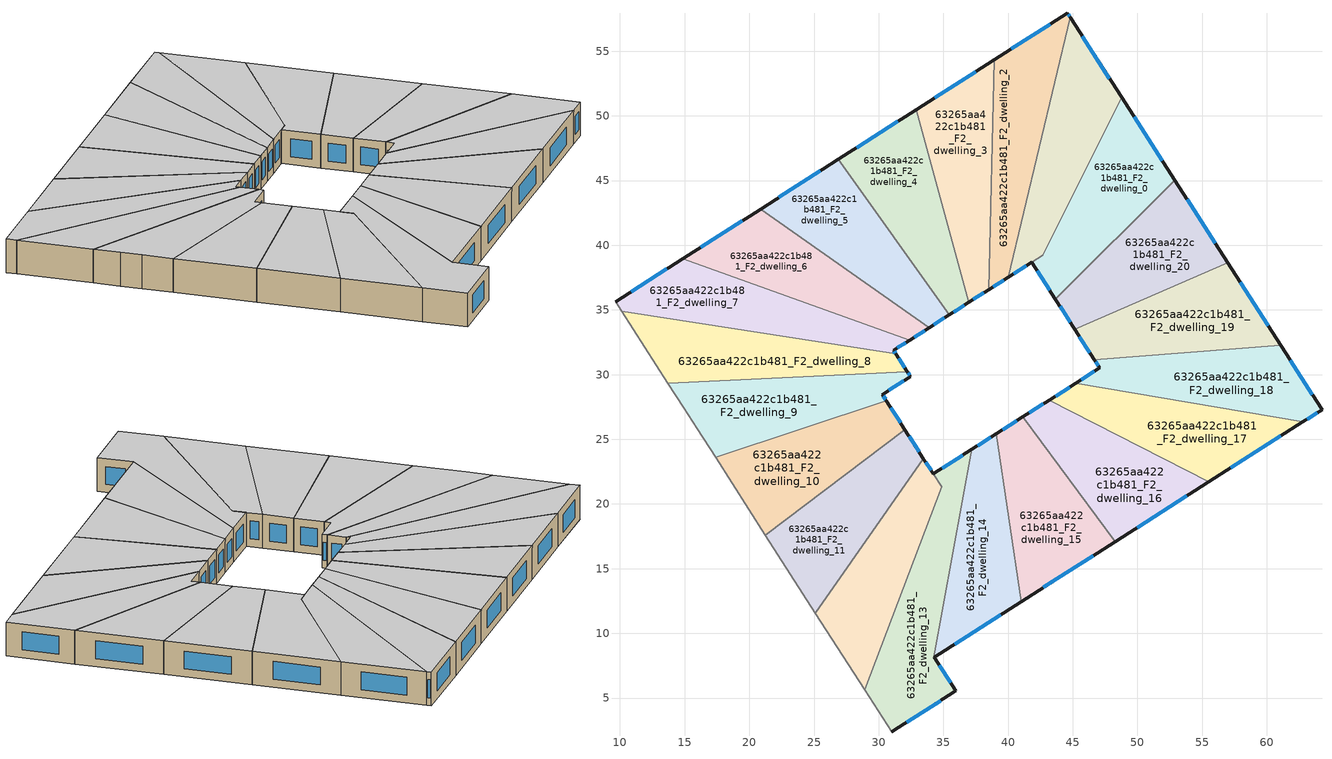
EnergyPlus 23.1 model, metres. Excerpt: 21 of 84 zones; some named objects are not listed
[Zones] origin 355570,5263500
63265aa422c1b481_F2_dwelling_0
 floor to 63265aa422c1b481_F1_dwelling_0 (EU_floor_Construction): 48.77,51.43 52.87,45.04 43.66,35.83 41.83,38.69 42.69,39.24 z6
 wall outside (EU_wall_Construction): 52.87,45.04 48.77,51.43 / 41.83,38.69 43.66,35.83 z6:9
 wall to 63265aa422c1b481_F2_dwelling_20 (EU_wall_Construction): 43.66,35.83 52.87,45.04 z6:9
 wall to 63265aa422c1b481_F2_dwelling_1 (EU_wall_Construction): 42.69,39.24 41.83,38.69 / 48.77,51.43 42.7,39.24 z6:9
 window (EU_Window_Construction): 51.91,46.54 49.73,49.93 / 42.26,38.02 43.23,36.5 z6.7:8.3
 ceiling to 63265aa422c1b481_F3_dwelling_0 (EU_floor_Construction): 52.87,45.04 48.77,51.43 42.69,39.24 41.83,38.69 43.66,35.83 z9
63265aa422c1b481_F2_dwelling_1
 floor to 63265aa422c1b481_F1_dwelling_1 (EU_floor_Construction): 44.81,57.61 48.77,51.43 42.69,39.24 40.02,37.53 z6
 wall outside (EU_wall_Construction): 48.77,51.43 44.81,57.61 / 40.02,37.53 41.83,38.69 z6:9
 wall to 63265aa422c1b481_F2_dwelling_2 (EU_wall_Construction): 44.81,57.61 40.02,37.53 z6:9
 window (EU_Window_Construction): 47.84,52.88 45.74,56.16 / 40.45,37.8 41.41,38.42 z6.7:8.3
 ceiling to 63265aa422c1b481_F3_dwelling_1 (EU_floor_Construction): 42.69,39.24 48.77,51.43 44.81,57.61 40.02,37.53 z9
63265aa422c1b481_F2_dwelling_10
 floor to 63265aa422c1b481_F1_dwelling_10 (EU_floor_Construction): 30.6,27.96 32.03,25.74 21.25,17.59 17.38,23.61 z6
 wall outside (EU_wall_Construction): 32.03,25.74 30.6,27.96 z6:9
 wall adiabatic (EU_wall_Construction): 17.38,23.61 21.25,17.59 z6:9
 wall to 63265aa422c1b481_F2_dwelling_9 (EU_wall_Construction): 30.6,27.96 17.38,23.61 z6:9
 wall to 63265aa422c1b481_F2_dwelling_11 (EU_wall_Construction): 21.25,17.59 32.03,25.74 z6:9
 window (EU_Window_Construction): 31.69,26.26 30.93,27.44 z6.7:8.3
 ceiling to 63265aa422c1b481_F3_dwelling_10 (EU_floor_Construction): 32.03,25.74 30.6,27.96 17.38,23.61 21.25,17.59 z9
63265aa422c1b481_F2_dwelling_11
 floor to 63265aa422c1b481_F1_dwelling_11 (EU_floor_Construction): 32.03,25.74 33.46,23.52 25.11,11.57 21.25,17.59 z6
 wall outside (EU_wall_Construction): 33.46,23.52 32.03,25.74 z6:9
 wall adiabatic (EU_wall_Construction): 21.25,17.59 25.11,11.57 z6:9
 wall to 63265aa422c1b481_F2_dwelling_12 (EU_wall_Construction): 25.11,11.57 33.46,23.52 z6:9
 window (EU_Window_Construction): 33.12,24.04 32.36,25.22 z6.7:8.3
 ceiling to 63265aa422c1b481_F3_dwelling_11 (EU_floor_Construction): 25.11,11.57 33.46,23.52 32.03,25.74 21.25,17.59 z9
63265aa422c1b481_F2_dwelling_12
 floor to 63265aa422c1b481_F1_dwelling_12 (EU_floor_Construction): 34.22,22.32 34.86,21.32 28.92,5.64 25.11,11.57 33.46,23.52 z6
 wall outside (EU_wall_Construction): 34.22,22.32 33.46,23.52 z6:9
 wall adiabatic (EU_wall_Construction): 25.11,11.57 28.92,5.64 z6:9
 wall to 63265aa422c1b481_F2_dwelling_13 (EU_wall_Construction): 28.92,5.64 34.86,21.32 34.22,22.32 z6:9
 window (EU_Window_Construction): 34.04,22.6 33.64,23.24 z6.7:8.3
 ceiling to 63265aa422c1b481_F3_dwelling_12 (EU_floor_Construction): 28.92,5.64 34.86,21.32 34.22,22.32 33.46,23.52 25.11,11.57 z9
63265aa422c1b481_F2_dwelling_13
 floor to 63265aa422c1b481_F1_dwelling_13 (EU_floor_Construction): 37.2,24.22 34.27,8.16 34.28,8.16 35.97,5.55 31.01,2.38 28.92,5.64 34.86,21.33 34.22,22.32 z6
 wall outside (EU_wall_Construction): 31.01,2.38 35.97,5.55 34.28,8.16 / 37.2,24.22 34.22,22.32 z6:9
 wall adiabatic (EU_wall_Construction): 28.92,5.64 31.01,2.38 z6:9
 wall to 63265aa422c1b481_F2_dwelling_14 (EU_wall_Construction): 34.27,8.16 37.2,24.22 / 34.27,8.16 34.28,8.17 z6:9
 window (EU_Window_Construction): 35.57,6.16 34.68,7.55 / 32.18,3.13 34.8,4.81 / 36.5,23.77 34.92,22.76 z6.7:8.3
 ceiling to 63265aa422c1b481_F3_dwelling_13 (EU_floor_Construction): 35.97,5.55 34.28,8.16 34.27,8.16 37.2,24.22 34.22,22.32 34.86,21.33 28.92,5.64 31.01,2.38 z9
63265aa422c1b481_F2_dwelling_14
 floor to 63265aa422c1b481_F1_dwelling_14 (EU_floor_Construction): 39.1,25.43 41.02,12.46 34.28,8.17 34.27,8.16 37.2,24.22 z6
 wall outside (EU_wall_Construction): 34.28,8.17 41.02,12.46 / 39.1,25.43 37.2,24.22 z6:9
 wall to 63265aa422c1b481_F2_dwelling_15 (EU_wall_Construction): 41.02,12.46 39.1,25.43 z6:9
 window (EU_Window_Construction): 35.86,9.17 39.43,11.45 / 38.65,25.14 37.64,24.5 z6.7:8.3
 ceiling to 63265aa422c1b481_F3_dwelling_14 (EU_floor_Construction): 41.02,12.46 39.1,25.43 37.2,24.22 34.27,8.16 34.28,8.17 z9
63265aa422c1b481_F2_dwelling_15
 floor to 63265aa422c1b481_F1_dwelling_15 (EU_floor_Construction): 41.14,26.73 48.27,17.09 41.02,12.46 39.1,25.43 z6
 wall outside (EU_wall_Construction): 41.14,26.73 39.1,25.43 / 41.02,12.46 48.27,17.09 z6:9
 wall to 63265aa422c1b481_F2_dwelling_16 (EU_wall_Construction): 48.27,17.09 41.14,26.73 z6:9
 window (EU_Window_Construction): 40.66,26.43 39.58,25.74 / 42.72,13.55 46.57,16 z6.7:8.3
 ceiling to 63265aa422c1b481_F3_dwelling_15 (EU_floor_Construction): 48.27,17.09 41.14,26.73 39.1,25.43 41.02,12.46 z9
63265aa422c1b481_F2_dwelling_16
 floor to 63265aa422c1b481_F1_dwelling_16 (EU_floor_Construction): 55.53,21.72 48.27,17.09 41.14,26.73 43.19,28.04 z6
 wall outside (EU_wall_Construction): 43.19,28.04 41.14,26.73 / 48.27,17.09 55.53,21.72 z6:9
 wall to 63265aa422c1b481_F2_dwelling_17 (EU_wall_Construction): 55.53,21.72 43.19,28.04 z6:9
 window (EU_Window_Construction): 42.71,27.73 41.62,27.04 / 49.97,18.17 53.82,20.63 z6.7:8.3
 ceiling to 63265aa422c1b481_F3_dwelling_16 (EU_floor_Construction): 55.53,21.72 43.19,28.04 41.14,26.73 48.27,17.09 z9
63265aa422c1b481_F2_dwelling_17
 floor to 63265aa422c1b481_F1_dwelling_17 (EU_floor_Construction): 62.78,26.34 55.53,21.72 43.19,28.04 45.23,29.34 z6
 wall outside (EU_wall_Construction): 45.23,29.34 43.19,28.04 / 55.53,21.72 62.78,26.34 z6:9
 wall to 63265aa422c1b481_F2_dwelling_18 (EU_wall_Construction): 62.78,26.34 45.23,29.34 z6:9
 window (EU_Window_Construction): 44.75,29.04 43.67,28.34 / 57.23,22.8 61.08,25.26 z6.7:8.3
 ceiling to 63265aa422c1b481_F3_dwelling_17 (EU_floor_Construction): 62.78,26.34 45.23,29.34 43.19,28.04 55.53,21.72 z9
63265aa422c1b481_F2_dwelling_18
 floor to 63265aa422c1b481_F1_dwelling_18 (EU_floor_Construction): 61.08,32.26 64.27,27.29 62.78,26.34 45.23,29.34 47.08,30.52 46.67,31.16 z6
 wall outside (EU_wall_Construction): 46.67,31.16 47.08,30.52 45.23,29.34 / 62.78,26.34 64.27,27.29 61.08,32.26 z6:9
 wall to 63265aa422c1b481_F2_dwelling_19 (EU_wall_Construction): 61.08,32.26 46.67,31.16 z6:9
 window (EU_Window_Construction): 46.64,30.24 45.67,29.62 / 46.76,31.01 46.98,30.67 / 63.52,28.46 61.83,31.09 / 63.13,26.57 63.92,27.07 z6.7:8.3
 ceiling to 63265aa422c1b481_F3_dwelling_18 (EU_floor_Construction): 64.27,27.29 61.08,32.26 46.67,31.16 47.08,30.52 45.23,29.34 62.78,26.34 z9
63265aa422c1b481_F2_dwelling_19
 floor to 63265aa422c1b481_F1_dwelling_19 (EU_floor_Construction): 56.97,38.65 61.08,32.26 46.67,31.16 45.17,33.5 z6
 wall outside (EU_wall_Construction): 45.17,33.5 46.67,31.16 / 61.08,32.26 56.97,38.65 z6:9
 wall to 63265aa422c1b481_F2_dwelling_20 (EU_wall_Construction): 56.97,38.65 45.17,33.5 z6:9
 window (EU_Window_Construction): 45.52,32.95 46.32,31.71 / 60.11,33.76 57.94,37.15 z6.7:8.3
 ceiling to 63265aa422c1b481_F3_dwelling_19 (EU_floor_Construction): 61.08,32.26 56.97,38.65 45.17,33.5 46.67,31.16 z9
63265aa422c1b481_F2_dwelling_2
 floor to 63265aa422c1b481_F1_dwelling_2 (EU_floor_Construction): 44.59,57.95 44.81,57.61 40.02,37.53 38.49,36.56 38.92,54.33 z6
 wall outside (EU_wall_Construction): 38.49,36.56 40.02,37.53 / 44.81,57.61 44.59,57.95 38.92,54.33 z6:9
 wall to 63265aa422c1b481_F2_dwelling_3 (EU_wall_Construction): 38.92,54.33 38.49,36.56 z6:9
 window (EU_Window_Construction): 38.85,36.79 39.66,37.3 / 43.26,57.1 40.25,55.18 / 44.76,57.69 44.64,57.87 z6.7:8.3
 ceiling to 63265aa422c1b481_F3_dwelling_2 (EU_floor_Construction): 40.02,37.53 44.81,57.61 44.59,57.95 38.92,54.33 38.49,36.56 z9
63265aa422c1b481_F2_dwelling_20
 floor to 63265aa422c1b481_F1_dwelling_20 (EU_floor_Construction): 52.87,45.04 56.97,38.65 45.17,33.5 43.66,35.83 z6
 wall outside (EU_wall_Construction): 43.66,35.83 45.17,33.5 / 56.97,38.65 52.87,45.04 z6:9
 window (EU_Window_Construction): 44.02,35.29 44.81,34.05 / 56.01,40.15 53.84,43.54 z6.7:8.3
 ceiling to 63265aa422c1b481_F3_dwelling_20 (EU_floor_Construction): 56.97,38.65 52.87,45.04 43.66,35.83 45.17,33.5 z9
63265aa422c1b481_F2_dwelling_3
 floor to 63265aa422c1b481_F1_dwelling_3 (EU_floor_Construction): 38.92,54.33 38.49,36.56 36.96,35.59 32.9,50.49 z6
 wall outside (EU_wall_Construction): 36.97,35.59 38.49,36.56 / 38.92,54.33 32.9,50.49 z6:9
 wall to 63265aa422c1b481_F2_dwelling_4 (EU_wall_Construction): 32.9,50.49 36.96,35.59 z6:9
 window (EU_Window_Construction): 37.32,35.81 38.13,36.33 / 37.5,53.42 34.31,51.39 z6.7:8.3
 ceiling to 63265aa422c1b481_F3_dwelling_3 (EU_floor_Construction): 38.49,36.56 38.92,54.33 32.9,50.49 36.96,35.59 z9
63265aa422c1b481_F2_dwelling_4
 floor to 63265aa422c1b481_F1_dwelling_4 (EU_floor_Construction): 32.9,50.49 36.96,35.59 35.44,34.61 26.88,46.64 z6
 wall outside (EU_wall_Construction): 35.44,34.61 36.97,35.59 / 32.9,50.49 26.88,46.64 z6:9
 wall to 63265aa422c1b481_F2_dwelling_5 (EU_wall_Construction): 26.88,46.64 35.44,34.61 z6:9
 window (EU_Window_Construction): 35.8,34.84 36.61,35.36 / 31.49,49.58 28.29,47.55 z6.7:8.3
 ceiling to 63265aa422c1b481_F3_dwelling_4 (EU_floor_Construction): 36.96,35.59 32.9,50.49 26.88,46.64 35.44,34.61 z9
63265aa422c1b481_F2_dwelling_5
 floor to 63265aa422c1b481_F1_dwelling_5 (EU_floor_Construction): 26.88,46.64 35.44,34.61 33.91,33.64 20.86,42.8 z6
 wall outside (EU_wall_Construction): 33.91,33.64 35.44,34.61 / 26.88,46.64 20.86,42.8 z6:9
 wall to 63265aa422c1b481_F2_dwelling_6 (EU_wall_Construction): 20.86,42.8 33.91,33.64 z6:9
 window (EU_Window_Construction): 34.27,33.87 35.08,34.38 / 25.47,45.74 22.28,43.7 z6.7:8.3
 ceiling to 63265aa422c1b481_F3_dwelling_5 (EU_floor_Construction): 35.44,34.61 26.88,46.64 20.86,42.8 33.91,33.64 z9
63265aa422c1b481_F2_dwelling_6
 floor to 63265aa422c1b481_F1_dwelling_6 (EU_floor_Construction): 33.91,33.64 32.38,32.66 14.84,38.96 20.86,42.8 z6
 wall outside (EU_wall_Construction): 32.38,32.66 33.91,33.64 / 20.86,42.8 14.84,38.96 z6:9
 wall to 63265aa422c1b481_F2_dwelling_7 (EU_wall_Construction): 14.84,38.96 32.38,32.66 z6:9
 window (EU_Window_Construction): 32.74,32.89 33.55,33.41 / 19.45,41.9 16.26,39.86 z6.7:8.3
 ceiling to 63265aa422c1b481_F3_dwelling_6 (EU_floor_Construction): 33.91,33.64 20.86,42.8 14.84,38.96 32.38,32.66 z9
63265aa422c1b481_F2_dwelling_7
 floor to 63265aa422c1b481_F1_dwelling_7 (EU_floor_Construction): 32.38,32.66 31.15,31.88 31.33,31.61 10.14,34.89 9.65,35.65 14.84,38.96 z6
 wall outside (EU_wall_Construction): 31.33,31.61 31.15,31.88 32.38,32.66 / 14.84,38.96 9.65,35.65 z6:9
 wall adiabatic (EU_wall_Construction): 9.65,35.65 10.14,34.89 z6:9
 wall to 63265aa422c1b481_F2_dwelling_8 (EU_wall_Construction): 10.14,34.89 31.33,31.61 z6:9
 window (EU_Window_Construction): 31.44,32.06 32.09,32.48 / 31.29,31.67 31.19,31.82 / 13.63,38.18 10.87,36.43 z6.7:8.3
 ceiling to 63265aa422c1b481_F3_dwelling_7 (EU_floor_Construction): 31.33,31.61 31.15,31.88 32.38,32.66 14.84,38.96 9.65,35.65 10.14,34.89 z9
63265aa422c1b481_F2_dwelling_8
 floor to 63265aa422c1b481_F1_dwelling_8 (EU_floor_Construction): 31.33,31.61 32.21,30.23 13.7,29.35 10.14,34.89 z6
 wall outside (EU_wall_Construction): 32.21,30.23 31.33,31.61 z6:9
 wall adiabatic (EU_wall_Construction): 10.14,34.89 13.71,29.35 z6:9
 wall to 63265aa422c1b481_F2_dwelling_9 (EU_wall_Construction): 13.7,29.35 32.21,30.23 z6:9
 window (EU_Window_Construction): 32,30.55 31.53,31.28 z6.7:8.3
 ceiling to 63265aa422c1b481_F3_dwelling_8 (EU_floor_Construction): 32.21,30.23 31.33,31.61 10.14,34.89 13.7,29.35 z9
63265aa422c1b481_F2_dwelling_9
 floor to 63265aa422c1b481_F1_dwelling_9 (EU_floor_Construction): 32.21,30.23 32.45,29.85 30.28,28.45 30.6,27.96 17.38,23.61 15.96,25.83 14.94,27.42 13.7,29.35 z6
 wall outside (EU_wall_Construction): 30.6,27.96 30.28,28.45 32.45,29.85 32.21,30.23 z6:9
 wall adiabatic (EU_wall_Construction): 13.71,29.35 14.94,27.42 15.96,25.83 17.38,23.61 z6:9
 window (EU_Window_Construction): 32.39,29.94 32.27,30.14 / 30.79,28.78 31.94,29.52 / 30.53,28.08 30.36,28.34 z6.7:8.3
 ceiling to 63265aa422c1b481_F3_dwelling_9 (EU_floor_Construction): 30.6,27.96 30.28,28.45 32.45,29.85 32.21,30.23 13.7,29.35 14.94,27.42 15.96,25.83 17.38,23.61 z9
[Building]
EU S2 Campaign: North Axis=0; Terrain=City; Solar Distribution=FullExterior
[Site:Location]
Budapest.Ferenc.Liszt.Intl.AP: Latitude=47.437; Longitude=19.256; Time Zone=1; Elevation=185
[SizingPeriod:WeatherFileDays]
AnnualSizingPeriod: Begin Month=1; Begin Day of Month=1; End Month=12; End Day of Month=31; Day of Week for Start Day=Monday; Use Weather File Daylight Saving Period=No; Use Weather File Rain and Snow Indicators=No
[MATERIAL]
EU_InternalMass_Material: Roughness=MediumRough; Thickness=0.1; Conductivity=1; Density=1800; Specific Heat=900; Thermal Absorptance=0.9; Solar Absorptance=0.7; Visible Absorptance=0.7
[MATERIAL:NOMASS] Roughness=MediumRough; Thermal Absorptance=0.9; Solar Absorptance=0.7; Visible Absorptance=0.7
Name | Thermal Resistance
EU_wall_NoMass | 0.832559
EU_floor_NoMass | 0.872794
[WINDOWMATERIAL:SIMPLEGLAZINGSYSTEM]
EU_Window_SimpleGlazing: UFactor=2.79869; Solar Heat Gain Coefficient=0.75; Visible Transmittance=0.75
[CONSTRUCTION]
EU_wall_Construction: EU_wall_NoMass
EU_floor_Construction: EU_floor_NoMass
EU_Window_Construction: EU_Window_SimpleGlazing
EU_InternalMass_Construction: EU_InternalMass_Material
[ZONE] Type=1; Multiplier=1; Ceiling Height=autocalculate; Floor Area=autocalculate; Part of Total Floor Area=Yes
Name | Volume
63265aa422c1b481_F2_dwelling_0 | 198.924
63265aa422c1b481_F2_dwelling_1 | 197.02
63265aa422c1b481_F2_dwelling_10 | 197.993
63265aa422c1b481_F2_dwelling_11; 63265aa422c1b481_F2_dwelling_2; 63265aa422c1b481_F2_dwelling_4 | 197.985
63265aa422c1b481_F2_dwelling_12 | 195.129
63265aa422c1b481_F2_dwelling_13 | 214.574
63265aa422c1b481_F2_dwelling_14 | 184.165
63265aa422c1b481_F2_dwelling_15 | 197.976
63265aa422c1b481_F2_dwelling_16 | 198.018
63265aa422c1b481_F2_dwelling_17 | 197.974
63265aa422c1b481_F2_dwelling_18 | 197.997
63265aa422c1b481_F2_dwelling_19 | 197.949
63265aa422c1b481_F2_dwelling_20 | 197.999
63265aa422c1b481_F2_dwelling_3 | 197.994
63265aa422c1b481_F2_dwelling_5 | 197.982
63265aa422c1b481_F2_dwelling_6 | 198.004
63265aa422c1b481_F2_dwelling_7 | 197.967
63265aa422c1b481_F2_dwelling_8 | 197.989
63265aa422c1b481_F2_dwelling_9 | 197.981
[INTERNALMASS] Construction=EU_InternalMass_Construction
Name | Zone or ZoneList | Surface Area
63265aa422c1b481_F2_dwelling_0_EU_InternalMass | 63265aa422c1b481_F2_dwelling_0 | 66.3074
63265aa422c1b481_F2_dwelling_1_EU_InternalMass | 63265aa422c1b481_F2_dwelling_1 | 65.6717
63265aa422c1b481_F2_dwelling_2_EU_InternalMass | 63265aa422c1b481_F2_dwelling_2 | 65.9951
63265aa422c1b481_F2_dwelling_3_EU_InternalMass | 63265aa422c1b481_F2_dwelling_3 | 65.9982
63265aa422c1b481_F2_dwelling_4_EU_InternalMass | 63265aa422c1b481_F2_dwelling_4 | 65.9948
63265aa422c1b481_F2_dwelling_5_EU_InternalMass | 63265aa422c1b481_F2_dwelling_5 | 65.994
63265aa422c1b481_F2_dwelling_6_EU_InternalMass | 63265aa422c1b481_F2_dwelling_6 | 66.0013
63265aa422c1b481_F2_dwelling_7_EU_InternalMass | 63265aa422c1b481_F2_dwelling_7 | 65.989
63265aa422c1b481_F2_dwelling_8_EU_InternalMass | 63265aa422c1b481_F2_dwelling_8 | 65.9962
63265aa422c1b481_F2_dwelling_9_EU_InternalMass | 63265aa422c1b481_F2_dwelling_9 | 65.994
63265aa422c1b481_F2_dwelling_10_EU_InternalMass | 63265aa422c1b481_F2_dwelling_10 | 65.9976
63265aa422c1b481_F2_dwelling_11_EU_InternalMass | 63265aa422c1b481_F2_dwelling_11 | 65.995
63265aa422c1b481_F2_dwelling_12_EU_InternalMass | 63265aa422c1b481_F2_dwelling_12 | 65.0457
63265aa422c1b481_F2_dwelling_13_EU_InternalMass | 63265aa422c1b481_F2_dwelling_13 | 71.5251
63265aa422c1b481_F2_dwelling_14_EU_InternalMass | 63265aa422c1b481_F2_dwelling_14 | 61.4068
63265aa422c1b481_F2_dwelling_15_EU_InternalMass | 63265aa422c1b481_F2_dwelling_15 | 65.992
63265aa422c1b481_F2_dwelling_16_EU_InternalMass | 63265aa422c1b481_F2_dwelling_16 | 66.0059
63265aa422c1b481_F2_dwelling_17_EU_InternalMass | 63265aa422c1b481_F2_dwelling_17 | 65.9913
63265aa422c1b481_F2_dwelling_18_EU_InternalMass | 63265aa422c1b481_F2_dwelling_18 | 65.999
63265aa422c1b481_F2_dwelling_19_EU_InternalMass | 63265aa422c1b481_F2_dwelling_19 | 65.9831
63265aa422c1b481_F2_dwelling_20_EU_InternalMass | 63265aa422c1b481_F2_dwelling_20 | 65.9996
[OTHEREQUIPMENT] Fuel Type=Electricity; Design Level Calculation Method=Watts/Area; Power per Zone Floor Area=1; Fraction Latent=0; Fraction Radiant=0; Fraction Lost=0; Carbon Dioxide Generation Rate=0; EndUse Subcategory=EU_Step8_InternalGains
Name | Zone or ZoneList or Space or SpaceList | Schedule
EU_Step8_InternalGain_63265aa422c1b481_F2_dwelling_0_f000 | 63265aa422c1b481_F2_dwelling_0 | EU_Step8_GainSchedule_63265aa422c1b481_F2_dwelling_0_f000
EU_Step8_InternalGain_63265aa422c1b481_F2_dwelling_1_f000 | 63265aa422c1b481_F2_dwelling_1 | EU_Step8_GainSchedule_63265aa422c1b481_F2_dwelling_1_f000
EU_Step8_InternalGain_63265aa422c1b481_F2_dwelling_2_f000 | 63265aa422c1b481_F2_dwelling_2 | EU_Step8_GainSchedule_63265aa422c1b481_F2_dwelling_2_f000
EU_Step8_InternalGain_63265aa422c1b481_F2_dwelling_3_f000 | 63265aa422c1b481_F2_dwelling_3 | EU_Step8_GainSchedule_63265aa422c1b481_F2_dwelling_3_f000
EU_Step8_InternalGain_63265aa422c1b481_F2_dwelling_4_f000 | 63265aa422c1b481_F2_dwelling_4 | EU_Step8_GainSchedule_63265aa422c1b481_F2_dwelling_4_f000
EU_Step8_InternalGain_63265aa422c1b481_F2_dwelling_5_f000 | 63265aa422c1b481_F2_dwelling_5 | EU_Step8_GainSchedule_63265aa422c1b481_F2_dwelling_5_f000
EU_Step8_InternalGain_63265aa422c1b481_F2_dwelling_6_f000 | 63265aa422c1b481_F2_dwelling_6 | EU_Step8_GainSchedule_63265aa422c1b481_F2_dwelling_6_f000
EU_Step8_InternalGain_63265aa422c1b481_F2_dwelling_7_f000 | 63265aa422c1b481_F2_dwelling_7 | EU_Step8_GainSchedule_63265aa422c1b481_F2_dwelling_7_f000
EU_Step8_InternalGain_63265aa422c1b481_F2_dwelling_8_f000 | 63265aa422c1b481_F2_dwelling_8 | EU_Step8_GainSchedule_63265aa422c1b481_F2_dwelling_8_f000
EU_Step8_InternalGain_63265aa422c1b481_F2_dwelling_9_f000 | 63265aa422c1b481_F2_dwelling_9 | EU_Step8_GainSchedule_63265aa422c1b481_F2_dwelling_9_f000
EU_Step8_InternalGain_63265aa422c1b481_F2_dwelling_10_f000 | 63265aa422c1b481_F2_dwelling_10 | EU_Step8_GainSchedule_63265aa422c1b481_F2_dwelling_10_f000
EU_Step8_InternalGain_63265aa422c1b481_F2_dwelling_11_f000 | 63265aa422c1b481_F2_dwelling_11 | EU_Step8_GainSchedule_63265aa422c1b481_F2_dwelling_11_f000
EU_Step8_InternalGain_63265aa422c1b481_F2_dwelling_12_f000 | 63265aa422c1b481_F2_dwelling_12 | EU_Step8_GainSchedule_63265aa422c1b481_F2_dwelling_12_f000
EU_Step8_InternalGain_63265aa422c1b481_F2_dwelling_13_f000 | 63265aa422c1b481_F2_dwelling_13 | EU_Step8_GainSchedule_63265aa422c1b481_F2_dwelling_13_f000
EU_Step8_InternalGain_63265aa422c1b481_F2_dwelling_14_f000 | 63265aa422c1b481_F2_dwelling_14 | EU_Step8_GainSchedule_63265aa422c1b481_F2_dwelling_14_f000
EU_Step8_InternalGain_63265aa422c1b481_F2_dwelling_15_f000 | 63265aa422c1b481_F2_dwelling_15 | EU_Step8_GainSchedule_63265aa422c1b481_F2_dwelling_15_f000
EU_Step8_InternalGain_63265aa422c1b481_F2_dwelling_16_f000 | 63265aa422c1b481_F2_dwelling_16 | EU_Step8_GainSchedule_63265aa422c1b481_F2_dwelling_16_f000
EU_Step8_InternalGain_63265aa422c1b481_F2_dwelling_17_f000 | 63265aa422c1b481_F2_dwelling_17 | EU_Step8_GainSchedule_63265aa422c1b481_F2_dwelling_17_f000
EU_Step8_InternalGain_63265aa422c1b481_F2_dwelling_18_f000 | 63265aa422c1b481_F2_dwelling_18 | EU_Step8_GainSchedule_63265aa422c1b481_F2_dwelling_18_f000
EU_Step8_InternalGain_63265aa422c1b481_F2_dwelling_19_f000 | 63265aa422c1b481_F2_dwelling_19 | EU_Step8_GainSchedule_63265aa422c1b481_F2_dwelling_19_f000
EU_Step8_InternalGain_63265aa422c1b481_F2_dwelling_20_f000 | 63265aa422c1b481_F2_dwelling_20 | EU_Step8_GainSchedule_63265aa422c1b481_F2_dwelling_20_f000
[ZONEVENTILATION:DESIGNFLOWRATE] Schedule=EU_AlwaysOn; Design Flow Rate Calculation Method=AirChanges/Hour; Air Changes per Hour=0.475469; Ventilation Type=Natural; Fan Pressure Rise=0; Fan Total Efficiency=1; Constant Term Coefficient=1; Temperature Term Coefficient=0; Velocity Term Coefficient=0; Velocity Squared Term Coefficient=0; Minimum Indoor Temperature=-100; Maximum Indoor Temperature=100; Delta Temperature=-100; Minimum Outdoor Temperature=-100; Maximum Outdoor Temperature=100; Maximum Wind Speed=40
Name | Zone or ZoneList or Space or SpaceList
EU_ConstantAir_63265aa422c1b481_F2_dwelling_0 | 63265aa422c1b481_F2_dwelling_0
EU_ConstantAir_63265aa422c1b481_F2_dwelling_1 | 63265aa422c1b481_F2_dwelling_1
EU_ConstantAir_63265aa422c1b481_F2_dwelling_2 | 63265aa422c1b481_F2_dwelling_2
EU_ConstantAir_63265aa422c1b481_F2_dwelling_3 | 63265aa422c1b481_F2_dwelling_3
EU_ConstantAir_63265aa422c1b481_F2_dwelling_4 | 63265aa422c1b481_F2_dwelling_4
EU_ConstantAir_63265aa422c1b481_F2_dwelling_5 | 63265aa422c1b481_F2_dwelling_5
EU_ConstantAir_63265aa422c1b481_F2_dwelling_6 | 63265aa422c1b481_F2_dwelling_6
EU_ConstantAir_63265aa422c1b481_F2_dwelling_7 | 63265aa422c1b481_F2_dwelling_7
EU_ConstantAir_63265aa422c1b481_F2_dwelling_8 | 63265aa422c1b481_F2_dwelling_8
EU_ConstantAir_63265aa422c1b481_F2_dwelling_9 | 63265aa422c1b481_F2_dwelling_9
EU_ConstantAir_63265aa422c1b481_F2_dwelling_10 | 63265aa422c1b481_F2_dwelling_10
EU_ConstantAir_63265aa422c1b481_F2_dwelling_11 | 63265aa422c1b481_F2_dwelling_11
EU_ConstantAir_63265aa422c1b481_F2_dwelling_12 | 63265aa422c1b481_F2_dwelling_12
EU_ConstantAir_63265aa422c1b481_F2_dwelling_13 | 63265aa422c1b481_F2_dwelling_13
EU_ConstantAir_63265aa422c1b481_F2_dwelling_14 | 63265aa422c1b481_F2_dwelling_14
EU_ConstantAir_63265aa422c1b481_F2_dwelling_15 | 63265aa422c1b481_F2_dwelling_15
EU_ConstantAir_63265aa422c1b481_F2_dwelling_16 | 63265aa422c1b481_F2_dwelling_16
EU_ConstantAir_63265aa422c1b481_F2_dwelling_17 | 63265aa422c1b481_F2_dwelling_17
EU_ConstantAir_63265aa422c1b481_F2_dwelling_18 | 63265aa422c1b481_F2_dwelling_18
EU_ConstantAir_63265aa422c1b481_F2_dwelling_19 | 63265aa422c1b481_F2_dwelling_19
EU_ConstantAir_63265aa422c1b481_F2_dwelling_20 | 63265aa422c1b481_F2_dwelling_20
[HVACTEMPLATE:ZONE:IDEALLOADSAIRSYSTEM] System Availability Schedule=EU_AlwaysOn; Maximum Heating Supply Air Temperature=50; Minimum Cooling Supply Air Temperature=13; Maximum Heating Supply Air Humidity Ratio=0.0156; Minimum Cooling Supply Air Humidity Ratio=0.0077; Heating Limit=NoLimit; Cooling Limit=NoLimit; Heating Availability Schedule=EU_AlwaysOn; Cooling Availability Schedule=EU_CoolingOff; Dehumidification Control Type=ConstantSensibleHeatRatio; Cooling Sensible Heat Ratio=0.7; Dehumidification Setpoint=60; Humidification Control Type=None; Humidification Setpoint=30; Outdoor Air Method=None; Outdoor Air Flow Rate per Person=0.00944; Outdoor Air Flow Rate per Zone Floor Area=0; Outdoor Air Flow Rate per Zone=0; Demand Controlled Ventilation Type=None; Outdoor Air Economizer Type=NoEconomizer; Heat Recovery Type=None; Sensible Heat Recovery Effectiveness=0.7; Latent Heat Recovery Effectiveness=0.65
Name | Template Thermostat
63265aa422c1b481_F2_dwelling_0 | EU_HeatOnly_63265aa422c1b481_F2_dwelling_0
63265aa422c1b481_F2_dwelling_1 | EU_HeatOnly_63265aa422c1b481_F2_dwelling_1
63265aa422c1b481_F2_dwelling_2 | EU_HeatOnly_63265aa422c1b481_F2_dwelling_2
63265aa422c1b481_F2_dwelling_3 | EU_HeatOnly_63265aa422c1b481_F2_dwelling_3
63265aa422c1b481_F2_dwelling_4 | EU_HeatOnly_63265aa422c1b481_F2_dwelling_4
63265aa422c1b481_F2_dwelling_5 | EU_HeatOnly_63265aa422c1b481_F2_dwelling_5
63265aa422c1b481_F2_dwelling_6 | EU_HeatOnly_63265aa422c1b481_F2_dwelling_6
63265aa422c1b481_F2_dwelling_7 | EU_HeatOnly_63265aa422c1b481_F2_dwelling_7
63265aa422c1b481_F2_dwelling_8 | EU_HeatOnly_63265aa422c1b481_F2_dwelling_8
63265aa422c1b481_F2_dwelling_9 | EU_HeatOnly_63265aa422c1b481_F2_dwelling_9
63265aa422c1b481_F2_dwelling_10 | EU_HeatOnly_63265aa422c1b481_F2_dwelling_10
63265aa422c1b481_F2_dwelling_11 | EU_HeatOnly_63265aa422c1b481_F2_dwelling_11
63265aa422c1b481_F2_dwelling_12 | EU_HeatOnly_63265aa422c1b481_F2_dwelling_12
63265aa422c1b481_F2_dwelling_13 | EU_HeatOnly_63265aa422c1b481_F2_dwelling_13
63265aa422c1b481_F2_dwelling_14 | EU_HeatOnly_63265aa422c1b481_F2_dwelling_14
63265aa422c1b481_F2_dwelling_15 | EU_HeatOnly_63265aa422c1b481_F2_dwelling_15
63265aa422c1b481_F2_dwelling_16 | EU_HeatOnly_63265aa422c1b481_F2_dwelling_16
63265aa422c1b481_F2_dwelling_17 | EU_HeatOnly_63265aa422c1b481_F2_dwelling_17
63265aa422c1b481_F2_dwelling_18 | EU_HeatOnly_63265aa422c1b481_F2_dwelling_18
63265aa422c1b481_F2_dwelling_19 | EU_HeatOnly_63265aa422c1b481_F2_dwelling_19
63265aa422c1b481_F2_dwelling_20 | EU_HeatOnly_63265aa422c1b481_F2_dwelling_20
[SIZING:ZONE] Zone Cooling Design Supply Air Temperature Input Method=SupplyAirTemperature; Zone Cooling Design Supply Air Temperature=13; Zone Heating Design Supply Air Temperature Input Method=SupplyAirTemperature; Zone Heating Design Supply Air Temperature=50; Zone Cooling Design Supply Air Humidity Ratio=0.008; Zone Heating Design Supply Air Humidity Ratio=0.008; Cooling Design Air Flow Method=DesignDay; Cooling Design Air Flow Rate=0; Cooling Minimum Air Flow per Zone Floor Area=0.000762; Cooling Minimum Air Flow=0; Cooling Minimum Air Flow Fraction=0.2; Heating Design Air Flow Method=DesignDay; Heating Design Air Flow Rate=0; Heating Maximum Air Flow per Zone Floor Area=0.002032; Heating Maximum Air Flow=0.141576; Heating Maximum Air Flow Fraction=0.3; Account for Dedicated Outdoor Air System=No; Dedicated Outdoor Air System Control Strategy=NeutralSupplyAir; Dedicated Outdoor Air Low Setpoint Temperature for Design=autosize; Dedicated Outdoor Air High Setpoint Temperature for Design=autosize; Zone Load Sizing Method=Sensible Load Only No Latent Load; Zone Latent Cooling Design Supply Air Humidity Ratio Input Method=HumidityRatioDifference; Zone Cooling Design Supply Air Humidity Ratio Difference=0.005; Zone Latent Heating Design Supply Air Humidity Ratio Input Method=HumidityRatioDifference; Zone Humidification Design Supply Air Humidity Ratio Difference=0.005
63265aa422c1b481_F2_dwelling_0; 63265aa422c1b481_F2_dwelling_1; 63265aa422c1b481_F2_dwelling_2; 63265aa422c1b481_F2_dwelling_3; 63265aa422c1b481_F2_dwelling_4; 63265aa422c1b481_F2_dwelling_5; 63265aa422c1b481_F2_dwelling_6; 63265aa422c1b481_F2_dwelling_7; 63265aa422c1b481_F2_dwelling_8; 63265aa422c1b481_F2_dwelling_9; 63265aa422c1b481_F2_dwelling_10; 63265aa422c1b481_F2_dwelling_11; 63265aa422c1b481_F2_dwelling_12; 63265aa422c1b481_F2_dwelling_13; 63265aa422c1b481_F2_dwelling_14; 63265aa422c1b481_F2_dwelling_15; 63265aa422c1b481_F2_dwelling_16; 63265aa422c1b481_F2_dwelling_17; 63265aa422c1b481_F2_dwelling_18; 63265aa422c1b481_F2_dwelling_19; 63265aa422c1b481_F2_dwelling_20
[SCHEDULE:CONSTANT]
Name | Hourly Value
EU_AlwaysOn | 1
EU_CoolingOff | 0
[SCHEDULE:FILE] Column Number=1; Rows to Skip at Top=0; Number of Hours of Data=8760; Column Separator=Comma; Interpolate to Timestep=No; Minutes per Item=60; Adjust Schedule for Daylight Savings=Yes
Name | File
EU_Step8_GainSchedule_63265aa422c1b481_F2_dwelling_0_f000 | ../../schedules/63265aa422c1b481/63265aa422c1b481_F2_dwelling_0_f000_gain.csv
EU_Step8_GainSchedule_63265aa422c1b481_F2_dwelling_1_f000 | ../../schedules/63265aa422c1b481/63265aa422c1b481_F2_dwelling_1_f000_gain.csv
EU_Step8_GainSchedule_63265aa422c1b481_F2_dwelling_2_f000 | ../../schedules/63265aa422c1b481/63265aa422c1b481_F2_dwelling_2_f000_gain.csv
EU_Step8_GainSchedule_63265aa422c1b481_F2_dwelling_3_f000 | ../../schedules/63265aa422c1b481/63265aa422c1b481_F2_dwelling_3_f000_gain.csv
EU_Step8_GainSchedule_63265aa422c1b481_F2_dwelling_4_f000 | ../../schedules/63265aa422c1b481/63265aa422c1b481_F2_dwelling_4_f000_gain.csv
EU_Step8_GainSchedule_63265aa422c1b481_F2_dwelling_5_f000 | ../../schedules/63265aa422c1b481/63265aa422c1b481_F2_dwelling_5_f000_gain.csv
EU_Step8_GainSchedule_63265aa422c1b481_F2_dwelling_6_f000 | ../../schedules/63265aa422c1b481/63265aa422c1b481_F2_dwelling_6_f000_gain.csv
EU_Step8_GainSchedule_63265aa422c1b481_F2_dwelling_7_f000 | ../../schedules/63265aa422c1b481/63265aa422c1b481_F2_dwelling_7_f000_gain.csv
EU_Step8_GainSchedule_63265aa422c1b481_F2_dwelling_8_f000 | ../../schedules/63265aa422c1b481/63265aa422c1b481_F2_dwelling_8_f000_gain.csv
EU_Step8_GainSchedule_63265aa422c1b481_F2_dwelling_9_f000 | ../../schedules/63265aa422c1b481/63265aa422c1b481_F2_dwelling_9_f000_gain.csv
EU_Step8_GainSchedule_63265aa422c1b481_F2_dwelling_10_f000 | ../../schedules/63265aa422c1b481/63265aa422c1b481_F2_dwelling_10_f000_gain.csv
EU_Step8_GainSchedule_63265aa422c1b481_F2_dwelling_11_f000 | ../../schedules/63265aa422c1b481/63265aa422c1b481_F2_dwelling_11_f000_gain.csv
EU_Step8_GainSchedule_63265aa422c1b481_F2_dwelling_12_f000 | ../../schedules/63265aa422c1b481/63265aa422c1b481_F2_dwelling_12_f000_gain.csv
EU_Step8_GainSchedule_63265aa422c1b481_F2_dwelling_13_f000 | ../../schedules/63265aa422c1b481/63265aa422c1b481_F2_dwelling_13_f000_gain.csv
EU_Step8_GainSchedule_63265aa422c1b481_F2_dwelling_14_f000 | ../../schedules/63265aa422c1b481/63265aa422c1b481_F2_dwelling_14_f000_gain.csv
EU_Step8_GainSchedule_63265aa422c1b481_F2_dwelling_15_f000 | ../../schedules/63265aa422c1b481/63265aa422c1b481_F2_dwelling_15_f000_gain.csv
EU_Step8_GainSchedule_63265aa422c1b481_F2_dwelling_16_f000 | ../../schedules/63265aa422c1b481/63265aa422c1b481_F2_dwelling_16_f000_gain.csv
EU_Step8_GainSchedule_63265aa422c1b481_F2_dwelling_17_f000 | ../../schedules/63265aa422c1b481/63265aa422c1b481_F2_dwelling_17_f000_gain.csv
EU_Step8_GainSchedule_63265aa422c1b481_F2_dwelling_18_f000 | ../../schedules/63265aa422c1b481/63265aa422c1b481_F2_dwelling_18_f000_gain.csv
EU_Step8_GainSchedule_63265aa422c1b481_F2_dwelling_19_f000 | ../../schedules/63265aa422c1b481/63265aa422c1b481_F2_dwelling_19_f000_gain.csv
EU_Step8_GainSchedule_63265aa422c1b481_F2_dwelling_20_f000 | ../../schedules/63265aa422c1b481/63265aa422c1b481_F2_dwelling_20_f000_gain.csv
